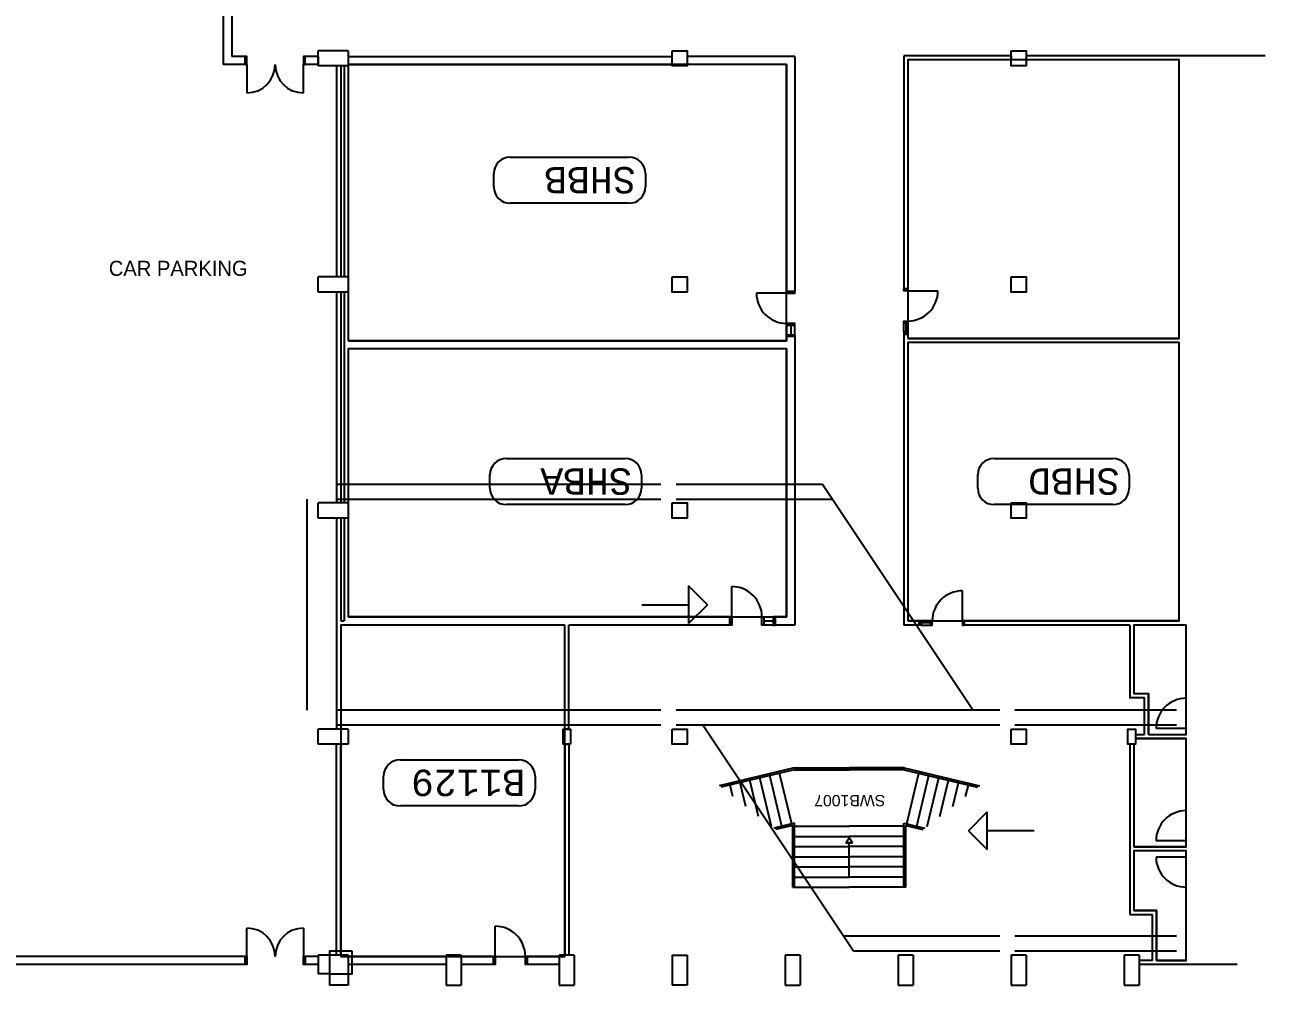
# Model space of a CAD drawing. Header units: millimetres. Extents: x -242071 to 82444, y -53139 to 112036.
# Drawn here: x -24434 to 8499, y 60236 to 85729 of the extents above; entities that cross this region are included whole.
import ezdxf

# ---------------------------------------------------------------- set-up
doc = ezdxf.new("R2010")
doc.units = ezdxf.units.MM
for name, color, linetype in [('Basement 1 - Doors Windows and Openings', 7, 'Continuous'), ('Basement 1 - General', 7, 'Continuous'), ('Basement 1 - Spaces and Zones', 7, 'Continuous'), ('Basement 1 - Stairs', 7, 'Continuous'), ('Basement 1 - Structural Members', 7, 'Continuous'), ('Basement 1 - Walls', 7, 'Continuous'), ('Basement 2 - General', 7, 'Continuous'), ('Basement 2 - Stairs', 7, 'Continuous'), ('Basement 2 - Structural Members', 7, 'Continuous')]:
    doc.layers.add(name, color=color, linetype=linetype)
doc.styles.add('arial', font='arial.ttf')
doc.styles.add('MONOTXT', font='monotxt.shx')
doc.styles.add('Text_Style_3_46e705ff-8652-4b4b-9748-3b46a130a5c2', font='freehand')

msp = doc.modelspace()

# ---------------------------------------------------------------- linework, layer by layer
at = {"layer": 'Basement 1 - Doors Windows and Openings', "color": 1, "linetype": 'Continuous', "lineweight": -3}
for p, q in [((-18537.7, 84671.3, 2700), (-18537.7, 83921.3, 2700)), ((-17037.7, 83921.3, 2700), (-17037.7, 84671.3, 2700)), ((-4209.4, 78603.8, 2700), (-5009.4, 78603.8, 2700)), ((-989.4, 78666.3, 2700), (-189.4, 78666.3, 2700)), ((-4209.4, 77753.8, 2700), (-4209.4, 77453.8, 2700)), ((-4099.4, 77753.8, 2700), (-4099.4, 77503.8, 2700)), ((-3989.4, 77503.8, 2700), (-3989.4, 77753.8, 2700)), ((-1099.4, 77566.3, 2700), (-1099.4, 77816.3, 2700)), ((-1044.4, 77816.3, 2700), (-1044.4, 77566.3, 2700)), ((-989.4, 77816.3, 2700), (-989.4, 77516.3, 2700)), ((-4209.4, 77503.8, 2700), (-3989.4, 77503.8, 2700)), ((-5662.5, 70016.3, 2700), (-5662.5, 70816.3, 2700)), ((460.6, 69906.3, 2700), (460.6, 70706.3, 2700)), ((-4812.5, 70016.3, 2700), (-4512.5, 70016.3, 2700)), ((-4812.5, 69906.3, 2700), (-4562.5, 69906.3, 2700)), ((-4562.5, 70016.3, 2700), (-4562.5, 69796.3, 2700)), ((-389.4, 69906.3, 2700), (-689.4, 69906.3, 2700)), ((-389.4, 69851.3, 2700), (-639.4, 69851.3, 2700)), ((-4562.5, 69796.3, 2700), (-4812.5, 69796.3, 2700)), ((-639.4, 69796.3, 2700), (-389.4, 69796.3, 2700)), ((6400.6, 67051.3, 2700), (5600.6, 67051.3, 2700)), ((6400.6, 64068.8, 2700), (5600.6, 64068.8, 2700)), ((6400.6, 63638.8, 2700), (5600.6, 63638.8, 2700)), ((-18537.7, 61001.3, 2700), (-18537.7, 61751.3, 2700)), ((-17037.7, 61751.3, 2700), (-17037.7, 61001.3, 2700)), ((-11944.4, 61001.3, 2700), (-11944.4, 61801.3, 2700))]:
    msp.add_line(p, q, dxfattribs=at)
at = {"layer": 'Basement 1 - Doors Windows and Openings', "color": 1, "linetype": 'Continuous', "lineweight": -3, "elevation": 2700}
for points in [[(-18537.7, 84671.3), (-18537.7, 84891.3), (-18587.7, 84891.3), (-18587.7, 84671.3), (-18537.7, 84671.3)], [(-16987.7, 84671.3), (-16987.7, 84891.3), (-17037.7, 84891.3), (-17037.7, 84671.3), (-16987.7, 84671.3)], [(-989.4, 78716.3), (-989.4, 78666.3), (-1099.4, 78666.3), (-1099.4, 78716.3), (-989.4, 78716.3)], [(-4209.4, 78653.8), (-4209.4, 78603.8), (-3989.4, 78603.8), (-3989.4, 78653.8), (-4209.4, 78653.8)], [(-4209.4, 77803.8), (-4209.4, 77753.8), (-3989.4, 77753.8), (-3989.4, 77803.8), (-4209.4, 77803.8)], [(-989.4, 77866.3), (-989.4, 77816.3), (-1099.4, 77816.3), (-1099.4, 77866.3), (-989.4, 77866.3)], [(-3989.4, 77503.8), (-3989.4, 77453.8), (-4209.4, 77453.8), (-4209.4, 77503.8)], [(-1099.4, 77566.3), (-1099.4, 77516.3), (-989.4, 77516.3), (-989.4, 77566.3), (-1099.4, 77566.3)], [(-5712.5, 70016.3), (-5662.5, 70016.3), (-5662.5, 69796.3), (-5712.5, 69796.3), (-5712.5, 70016.3)], [(-4862.5, 70016.3), (-4812.5, 70016.3), (-4812.5, 69796.3), (-4862.5, 69796.3), (-4862.5, 70016.3)], [(-4562.5, 69796.3), (-4512.5, 69796.3), (-4512.5, 70016.3), (-4562.5, 70016.3)], [(-639.4, 69796.3), (-689.4, 69796.3), (-689.4, 69906.3), (-639.4, 69906.3), (-639.4, 69796.3)], [(-339.4, 69906.3), (-389.4, 69906.3), (-389.4, 69796.3), (-339.4, 69796.3), (-339.4, 69906.3)], [(510.6, 69906.3), (460.6, 69906.3), (460.6, 69796.3), (510.6, 69796.3), (510.6, 69906.3)], [(-18537.7, 61001.3), (-18537.7, 60781.3), (-18587.7, 60781.3), (-18587.7, 61001.3), (-18537.7, 61001.3)], [(-16987.7, 61001.3), (-16987.7, 60781.3), (-17037.7, 60781.3), (-17037.7, 61001.3), (-16987.7, 61001.3)], [(-11994.4, 61001.3), (-11944.4, 61001.3), (-11944.4, 60781.3), (-11994.4, 60781.3), (-11994.4, 61001.3)], [(-11144.4, 61001.3), (-11094.4, 61001.3), (-11094.4, 60781.3), (-11144.4, 60781.3), (-11144.4, 61001.3)]]:
    msp.add_lwpolyline(points, dxfattribs=at)
at = {"layer": 'Basement 1 - Doors Windows and Openings', "color": 1, "linetype": 'Continuous', "lineweight": -3}
for centre, radius, start, end in [((-18537.7, 84671.3, 2700), 750, 270, 0), ((-17037.7, 84671.3, 2700), 750, 180, 270), ((-4209.4, 78603.8, 2700), 800, 180, 270), ((-989.4, 78666.3, 2700), 800, 270, 0), ((-5662.5, 70016.3, 2700), 800, 0, 90), ((460.6, 69906.3, 2700), 800, 90, 180), ((6400.6, 67051.3, 2700), 800, 90, 180), ((6400.6, 64068.8, 2700), 800, 90, 180), ((6400.6, 63638.8, 2700), 800, 180, 270), ((-18537.7, 61001.3, 2700), 750, 0, 90), ((-17037.7, 61001.3, 2700), 750, 90, 180), ((-11944.4, 61001.3, 2700), 800, 0, 90)]:
    msp.add_arc(centre, radius, start, end, dxfattribs=at)
at = {"layer": 'Basement 1 - General', "color": 8, "linetype": 'Continuous'}
for p, q in [((-11544.5, 82215.8, 2700), (-8394.5, 82215.8, 2700)), ((-11982, 81428.3, 2700), (-11982, 81778.3, 2700)), ((-7957, 81778.3, 2700), (-7957, 81428.3, 2700)), ((-8394.5, 80990.8, 2700), (-11544.5, 80990.8, 2700)), ((-11647.8, 74217.1, 2700), (-8497.8, 74217.1, 2700)), ((1303, 74217.1, 2700), (4453, 74217.1, 2700)), ((-12085.3, 73429.6, 2700), (-12085.3, 73779.6, 2700)), ((-8060.3, 73779.6, 2700), (-8060.3, 73429.6, 2700)), ((865.5, 73429.6, 2700), (865.5, 73779.6, 2700)), ((4890.5, 73779.6, 2700), (4890.5, 73429.6, 2700)), ((-8497.8, 72992.1, 2700), (-11647.8, 72992.1, 2700)), ((4453, 72992.1, 2700), (1303, 72992.1, 2700)), ((-14472.2, 66218.4, 2700), (-11322.2, 66218.4, 2700)), ((-14909.7, 65430.9, 2700), (-14909.7, 65780.9, 2700)), ((-10884.7, 65780.9, 2700), (-10884.7, 65430.9, 2700)), ((-11322.2, 64993.4, 2700), (-14472.2, 64993.4, 2700))]:
    msp.add_line(p, q, dxfattribs=at)
for centre, start, end in [((-11544.5, 81778.3, 2700), 90, 180), ((-8394.5, 81778.3, 2700), 360, 90), ((-11544.5, 81428.3, 2700), 180, 270), ((-8394.5, 81428.3, 2700), 270, 0), ((-11647.8, 73779.6, 2700), 90, 180), ((-8497.8, 73779.6, 2700), 360, 90), ((1303, 73779.6, 2700), 90, 180), ((4453, 73779.6, 2700), 360, 90), ((-11647.8, 73429.6, 2700), 180, 270), ((-8497.8, 73429.6, 2700), 270, 0), ((1303, 73429.6, 2700), 180, 270), ((4453, 73429.6, 2700), 270, 0), ((-14472.2, 65780.9, 2700), 90, 180), ((-11322.2, 65780.9, 2700), 360, 90), ((-14472.2, 65430.9, 2700), 180, 270), ((-11322.2, 65430.9, 2700), 270, 0)]:
    msp.add_arc(centre, 437.5, start, end, dxfattribs=at)
at = {"layer": 'Basement 1 - Spaces and Zones', "color": 10, "linetype": 'Continuous', "elevation": 2700}
for points in [[(-15844.4, 77343.8), (-4209.4, 77343.8), (-4209.4, 84671.3), (-15844.4, 84671.3), (-15844.4, 77343.8)], [(-989.4, 77406.3), (6210.6, 77406.3), (6210.6, 84796.3), (-989.4, 84796.3), (-989.4, 77406.3)], [(-15844.4, 70016.3), (-4209.4, 70016.3), (-4209.4, 77123.8), (-15844.4, 77123.8), (-15844.4, 70016.3)], [(-989.4, 69906.3), (6210.6, 69906.3), (6210.6, 77296.3), (-989.4, 77296.3), (-989.4, 69906.3)], [(-10099.4, 69796.3), (-16044.4, 69796.3), (-16044.4, 61001.3), (-10099.4, 61001.3), (-10099.4, 69796.3)], [(5400.6, 66891.3), (6400.6, 66891.3), (6400.6, 69796.3), (5010.6, 69796.3), (5010.6, 67981), (5400.6, 67981), (5400.6, 66891.3)], [(5010.6, 63908.8), (6400.6, 63908.8), (6400.6, 66781.3), (5055.6, 66781.3), (5055.6, 66636.3), (5010.6, 66636.3), (5010.6, 63908.8)], [(5615.3, 60891.3), (6400.6, 60891.3), (6400.6, 63798.8), (5010.6, 63798.8), (5010.6, 62218.7), (5615.3, 62218.7), (5615.3, 60891.3)]]:
    msp.add_lwpolyline(points, close=True, dxfattribs=at)
at = {"layer": 'Basement 1 - Stairs', "color": 7, "linetype": 'Continuous'}
for p, q in [((-4004.4, 66006.3, 2700), (-5999.3, 65529.2, 2700)), ((-4004.4, 65956.3, 2700), (-5950.1, 65491, 2700)), ((-4004.4, 66006.3, 2700), (-2544.4, 66006.3, 2700)), ((-4004.4, 65956.3, 2700), (-2544.4, 65956.3, 2700)), ((-1084.4, 66006.3, 2700), (-2544.4, 66006.3, 2700)), ((-1084.4, 65956.3, 2700), (-2544.4, 65956.3, 2700)), ((-1084.4, 66006.3, 2700), (910.6, 65529.2, 2700)), ((-1084.4, 65956.3, 2700), (861.3, 65491, 2700)), ((-5634.4, 65246.1, 2700), (-5706.9, 65549.2, 2700)), ((-5293.6, 64981.6, 2700), (-5444.3, 65612, 2700)), ((-4952.7, 64717.1, 2700), (-5181.7, 65674.8, 2700)), ((-4611.9, 64452.6, 2700), (-4919.1, 65737.6, 2700)), ((-4334.8, 64454.9, 2700), (-4656.5, 65800.3, 2700)), ((-4072.2, 64517.7, 2700), (-4393.9, 65863.1, 2700)), ((-1016.6, 64517.7, 2700), (-694.8, 65863.1, 2700)), ((-754, 64454.9, 2700), (-432.2, 65800.3, 2700)), ((-476.9, 64452.6, 2700), (-169.6, 65737.6, 2700)), ((-136, 64717.1, 2700), (92.9, 65674.8, 2700)), ((204.8, 64981.6, 2700), (355.5, 65612, 2700)), ((545.7, 65246.1, 2700), (618.1, 65549.2, 2700)), ((-3994.4, 64536.3, 2700), (-4548.8, 64403.7, 2700)), ((-4044.4, 64474.3, 2700), (-4499.5, 64365.5, 2700)), ((-4044.4, 62836.3, 2700), (-4044.4, 64474.3, 2700)), ((-3994.4, 62836.3, 2700), (-3994.4, 64536.3, 2700)), ((-3994.4, 64456.3, 2700), (-2544.4, 64456.3, 2700)), ((-1094.4, 64456.3, 2700), (-2544.4, 64456.3, 2700)), ((-1094.4, 62836.3, 2700), (-1094.4, 64536.3, 2700)), ((-1094.4, 64536.3, 2700), (-540, 64403.7, 2700)), ((-1044.4, 62836.3, 2700), (-1044.4, 64474.3, 2700)), ((-1044.4, 64474.3, 2700), (-589.2, 64365.5, 2700)), ((-3994.4, 64186.3, 2700), (-2544.4, 64186.3, 2700)), ((-3994.4, 63916.3, 2700), (-2544.4, 63916.3, 2700)), ((-2634.1, 64011.2, 2700), (-2544.4, 64148.7, 2700)), ((-2454.7, 64011.2, 2700), (-2634.1, 64011.2, 2700)), ((-2634.1, 64011.2, 2700), (-2454.7, 64011.2, 2700)), ((-1094.4, 64186.3, 2700), (-2544.4, 64186.3, 2700)), ((-2454.7, 64011.2, 2700), (-2544.4, 64148.7, 2700)), ((-2544.4, 63106.3, 2700), (-2544.4, 64011.2, 2700)), ((-1094.4, 63916.3, 2700), (-2544.4, 63916.3, 2700)), ((-3994.4, 63646.3, 2700), (-2544.4, 63646.3, 2700)), ((-1094.4, 63646.3, 2700), (-2544.4, 63646.3, 2700)), ((-3994.4, 63376.3, 2700), (-2544.4, 63376.3, 2700)), ((-1094.4, 63376.3, 2700), (-2544.4, 63376.3, 2700)), ((-3994.4, 63106.3, 2700), (-2544.4, 63106.3, 2700)), ((-1094.4, 63106.3, 2700), (-2544.4, 63106.3, 2700)), ((-4044.4, 62836.3, 2700), (-2544.4, 62836.3, 2700)), ((-1044.4, 62836.3, 2700), (-2544.4, 62836.3, 2700))]:
    msp.add_line(p, q, dxfattribs=at)
at = {"layer": 'Basement 1 - Structural Members', "color": 4, "linetype": 'Continuous'}
for p, q in [((-15844.4, 85036.3, 2700), (-16644.4, 85036.3, 2700)), ((-16644.4, 84636.3, 2700), (-16644.4, 85036.3, 2700)), ((-15844.4, 85036.3, 2700), (-15844.4, 84636.3, 2700)), ((-15844.4, 84636.3, 2700), (-16644.4, 84636.3, 2700)), ((-15844.4, 79036.3, 2700), (-16644.4, 79036.3, 2700)), ((-16644.4, 78636.3, 2700), (-16644.4, 79036.3, 2700)), ((-15844.4, 79036.3, 2700), (-15844.4, 78636.3, 2700)), ((-15844.4, 78636.3, 2700), (-16644.4, 78636.3, 2700)), ((-15844.4, 73036.3, 2700), (-16644.4, 73036.3, 2700)), ((-16644.4, 72636.3, 2700), (-16644.4, 73036.3, 2700)), ((-15844.4, 73036.3, 2700), (-15844.4, 72636.3, 2700)), ((-15844.4, 72636.3, 2700), (-16644.4, 72636.3, 2700)), ((-15844.4, 67036.3, 2700), (-16644.4, 67036.3, 2700)), ((-16644.4, 66636.3, 2700), (-16644.4, 67036.3, 2700)), ((-15844.4, 67036.3, 2700), (-15844.4, 66636.3, 2700)), ((-15844.4, 66636.3, 2700), (-16644.4, 66636.3, 2700)), ((-15844.4, 61036.3, 2700), (-16644.4, 61036.3, 2700)), ((-16644.4, 61036.3, 2700), (-16644.4, 60536.3, 2700)), ((-15844.4, 61036.3, 2700), (-15844.4, 60236.3, 2700)), ((-12844.4, 61036.3, 2700), (-13244.4, 61036.3, 2700)), ((-13244.4, 61036.3, 2700), (-13244.4, 60236.3, 2700)), ((-12844.4, 61036.3, 2700), (-12844.4, 60236.3, 2700)), ((-9844.4, 61036.3, 2700), (-10244.4, 61036.3, 2700)), ((-10244.4, 61036.3, 2700), (-10244.4, 60236.3, 2700)), ((-9844.4, 61036.3, 2700), (-9844.4, 60236.3, 2700)), ((-7244.4, 61036.3, 2700), (-7244.4, 60236.3, 2700)), ((-7244.4, 61036.3, 2700), (-6844.4, 61036.3, 2700)), ((-6844.4, 61036.3, 2700), (-6844.4, 60236.3, 2700)), ((-4244.4, 61036.3, 2700), (-4244.4, 60236.3, 2700)), ((-3844.4, 61036.3, 2700), (-4244.4, 61036.3, 2700)), ((-3844.4, 61036.3, 2700), (-3844.4, 60236.3, 2700)), ((-844.4, 61036.3, 2700), (-1244.4, 61036.3, 2700)), ((-1244.4, 61036.3, 2700), (-1244.4, 60236.3, 2700)), ((-844.4, 61036.3, 2700), (-844.4, 60236.3, 2700)), ((1755.6, 61036.3, 2700), (1755.6, 60236.3, 2700)), ((2155.6, 61036.3, 2700), (1755.6, 61036.3, 2700)), ((2155.6, 61036.3, 2700), (2155.6, 60236.3, 2700)), ((5155.6, 61036.3, 2700), (4755.6, 61036.3, 2700)), ((4755.6, 61036.3, 2700), (4755.6, 60236.3, 2700)), ((5155.6, 61036.3, 2700), (5155.6, 60236.3, 2700)), ((-16344.4, 60536.3, 2700), (-16644.4, 60536.3, 2700)), ((-16344.4, 60536.3, 2700), (-16344.4, 60236.3, 2700)), ((-15844.4, 60236.3, 2700), (-16344.4, 60236.3, 2700)), ((-13244.4, 60236.3, 2700), (-12844.4, 60236.3, 2700)), ((-10244.4, 60236.3, 2700), (-9844.4, 60236.3, 2700)), ((-6844.4, 60236.3, 2700), (-7244.4, 60236.3, 2700)), ((-4244.4, 60236.3, 2700), (-3844.4, 60236.3, 2700)), ((-1244.4, 60236.3, 2700), (-844.4, 60236.3, 2700)), ((1755.6, 60236.3, 2700), (2155.6, 60236.3, 2700)), ((4755.6, 60236.3, 2700), (5155.6, 60236.3, 2700))]:
    msp.add_line(p, q, dxfattribs=at)
at = {"layer": 'Basement 1 - Structural Members', "color": 4, "linetype": 'Continuous', "elevation": 2700}
for points in [[(-7244.4, 85036.3), (-6844.4, 85036.3), (-6844.4, 84636.3), (-7244.4, 84636.3), (-7244.4, 85036.3)], [(1755.6, 85036.3), (2155.6, 85036.3), (2155.6, 84636.3), (1755.6, 84636.3), (1755.6, 85036.3)], [(-7244.4, 79036.3), (-6844.4, 79036.3), (-6844.4, 78636.3), (-7244.4, 78636.3), (-7244.4, 79036.3)], [(1755.6, 79036.3), (2155.6, 79036.3), (2155.6, 78636.3), (1755.6, 78636.3), (1755.6, 79036.3)], [(-9944.4, 66636.3), (-10144.4, 66636.3), (-10144.4, 67036.3), (-9944.4, 67036.3), (-9944.4, 66636.3)], [(5055.6, 66636.3), (4855.6, 66636.3), (4855.6, 67036.3), (5055.6, 67036.3), (5055.6, 66636.3)]]:
    msp.add_lwpolyline(points, dxfattribs=at)
at = {"layer": 'Basement 1 - Walls', "color": 3, "linetype": 'Continuous'}
for p, q in [((-19164.4, 87636.3), (-19164.4, 84671.3)), ((-18934.4, 87636.3), (-18934.4, 84891.3)), ((-18587.7, 84671.3), (-19164.4, 84671.3)), ((-18587.7, 84891.3), (-18934.4, 84891.3)), ((-18587.7, 84671.3), (-18587.7, 84891.3)), ((-16644.4, 84891.3), (-16987.7, 84891.3)), ((-16987.7, 84671.3), (-16987.7, 84891.3)), ((-16644.4, 84671.3), (-16987.7, 84671.3)), ((-16644.4, 84891.3), (-16644.4, 84671.3)), ((-15844.4, 84891.3), (-7244.4, 84891.3)), ((-15844.4, 84891.3), (-15844.4, 84671.3)), ((-15844.4, 84671.3), (-7244.4, 84671.3)), ((-3989.4, 84891.3), (-6844.4, 84891.3)), ((-4209.4, 84671.3), (-6844.4, 84671.3)), ((-4209.4, 84671.3), (-4209.4, 78653.8)), ((-3989.4, 84891.3), (-3989.4, 78653.8)), ((1755.6, 84906.3), (-1099.4, 84906.3)), ((-1099.4, 84906.3), (-1099.4, 78716.3)), ((1755.6, 84796.3), (-989.4, 84796.3)), ((-989.4, 84796.3), (-989.4, 78716.3)), ((1755.6, 84906.3), (1755.6, 84796.3)), ((6143.3, 84906.3), (2155.6, 84906.3)), ((2155.6, 84906.3), (2155.6, 84796.3)), ((6143.3, 84796.3), (2155.6, 84796.3)), ((8498.9, 84906.3), (6143.3, 84906.3)), ((6210.6, 84796.3), (6143.3, 84796.3)), ((-16154.4, 84636.3), (-16154.4, 79036.3)), ((-16044.4, 84636.3), (-16154.4, 84636.3)), ((-16044.4, 84636.3), (-16044.4, 79036.3)), ((-15954.4, 84636.3), (-15954.4, 79036.3)), ((-15844.4, 84636.3), (-15954.4, 84636.3)), ((-15844.4, 84636.3), (-15844.4, 79036.3)), ((-16044.4, 79036.3), (-16154.4, 79036.3)), ((-15844.4, 79036.3), (-15954.4, 79036.3)), ((-989.4, 78716.3), (-1099.4, 78716.3)), ((-16154.4, 78636.3), (-16154.4, 73036.3)), ((-16044.4, 78636.3), (-16154.4, 78636.3)), ((-16044.4, 78636.3), (-16044.4, 73036.3)), ((-15954.4, 78636.3), (-15954.4, 73036.3)), ((-15844.4, 78636.3), (-15954.4, 78636.3)), ((-15844.4, 78636.3), (-15844.4, 77343.8)), ((-3989.4, 78653.8), (-4209.4, 78653.8)), ((-3989.4, 77453.8), (-4209.4, 77453.8)), ((-4209.4, 77453.8), (-4209.4, 77343.8)), ((-3989.4, 77453.8), (-3989.4, 69796.3)), ((-1099.4, 77516.3), (-1099.4, 69796.3)), ((-989.4, 77516.3), (-1099.4, 77516.3)), ((-989.4, 77516.3), (-989.4, 77406.3)), ((6143.3, 77406.3), (-989.4, 77406.3)), ((6210.6, 77406.3), (6143.3, 77406.3)), ((-4209.4, 77343.8), (-15844.4, 77343.8)), ((-15844.4, 77123.8), (-15844.4, 73036.3)), ((-4209.4, 77123.8), (-15844.4, 77123.8)), ((-4209.4, 77123.8), (-4209.4, 70016.3)), ((-989.4, 77296.3), (-989.4, 69906.3)), ((6143.3, 77296.3), (-989.4, 77296.3)), ((6210.6, 77296.3), (6143.3, 77296.3)), ((-16044.4, 73036.3), (-16154.4, 73036.3)), ((-15844.4, 73036.3), (-15954.4, 73036.3)), ((-16154.4, 72636.3), (-16154.4, 67036.3)), ((-16044.4, 72636.3), (-16154.4, 72636.3)), ((-16044.4, 72636.3), (-16044.4, 69909.4)), ((-15954.4, 72636.3), (-15954.4, 69909.4)), ((-15844.4, 72636.3), (-15954.4, 72636.3)), ((-15844.4, 72636.3), (-15844.4, 70016.3)), ((-16044.4, 69909.4), (-15954.4, 69909.4)), ((-5712.5, 70016.3), (-15844.4, 70016.3)), ((-5712.5, 70016.3), (-5712.5, 69796.3)), ((-4209.4, 70016.3), (-4512.5, 70016.3)), ((-4512.5, 70016.3), (-4512.5, 69796.3)), ((-689.4, 69906.3), (-989.4, 69906.3)), ((-689.4, 69906.3), (-689.4, 69796.3)), ((6143.3, 69906.3), (510.6, 69906.3)), ((510.6, 69906.3), (510.6, 69796.3)), ((6210.6, 69906.3), (6143.3, 69906.3)), ((-10099.4, 69796.3), (-16044.4, 69796.3)), ((-16044.4, 69796.3), (-16044.4, 67036.3)), ((-10099.4, 67036.3), (-10099.4, 69796.3)), ((-9989.4, 67036.3), (-9989.4, 69796.3)), ((-5712.5, 69796.3), (-9989.4, 69796.3)), ((-3989.4, 69796.3), (-4512.5, 69796.3)), ((-689.4, 69796.3), (-1099.4, 69796.3)), ((4900.6, 69796.3), (510.6, 69796.3)), ((4900.6, 69796.3), (4900.6, 67871)), ((5010.6, 69798.8), (5010.6, 67981)), ((6143.3, 69796.3), (5010.6, 69796.3)), ((6400.6, 69796.3), (6143.3, 69796.3)), ((4890.7, 67871), (5290.6, 67871)), ((5010.6, 67981), (5400.6, 67981)), ((5290.6, 66891.3), (5290.6, 67871)), ((5400.6, 66891.3), (5400.6, 67981)), ((-16044.4, 67036.3), (-16154.4, 67036.3)), ((-9989.4, 67036.3), (-10099.4, 67036.3)), ((5055.6, 66891.3), (5290.6, 66891.3)), ((5055.6, 66891.3), (5055.6, 66781.3)), ((5400.6, 66891.3), (6143.3, 66891.3)), ((6143.3, 66891.3), (6400.6, 66891.3)), ((-16154.4, 61036.3), (-16154.4, 66636.3)), ((-16044.4, 66636.3), (-16154.4, 66636.3)), ((-16044.4, 61036.3), (-16044.4, 66636.3)), ((-10099.4, 66636.3), (-10099.4, 61036.3)), ((-10099.4, 66636.3), (-9989.4, 66636.3)), ((-9989.4, 66636.3), (-9989.4, 61036.3)), ((4900.6, 66636.3), (4900.6, 62108.7)), ((5010.6, 66636.3), (4900.6, 66636.3)), ((5010.6, 66636.3), (5010.6, 63908.8)), ((5055.6, 66781.3), (6143.3, 66781.3)), ((6143.3, 66781.3), (6400.6, 66781.3)), ((6143.3, 63908.8), (5010.6, 63908.8)), ((6400.6, 63908.8), (6143.3, 63908.8)), ((5010.6, 63798.8), (5010.6, 62218.7)), ((6143.3, 63798.8), (5010.6, 63798.8)), ((6400.6, 63798.8), (6143.3, 63798.8)), ((4900.6, 62108.7), (5505.3, 62108.7)), ((5615.3, 62218.7), (5010.6, 62218.7)), ((5505.3, 60891.3), (5505.3, 62108.7)), ((5615.3, 60891.3), (5615.3, 62218.7)), ((-18587.7, 61001.3), (-25944.4, 61001.3)), ((-18587.7, 61001.3), (-18587.7, 60781.3)), ((-16644.4, 61001.3), (-16987.7, 61001.3)), ((-16987.7, 61001.3), (-16987.7, 60781.3)), ((-16644.4, 61001.3), (-16644.4, 60781.3)), ((-16044.4, 61036.3), (-16154.4, 61036.3)), ((-13244.4, 61001.3), (-15844.4, 61001.3)), ((-15844.4, 61001.3), (-15844.4, 60781.3)), ((-13244.4, 61001.3), (-13244.4, 60781.3)), ((-11994.4, 61001.3), (-12844.4, 61001.3)), ((-12844.4, 61001.3), (-12844.4, 60781.3)), ((-11994.4, 61001.3), (-11994.4, 60781.3)), ((-10244.4, 61001.3), (-11094.4, 61001.3)), ((-11094.4, 61001.3), (-11094.4, 60781.3)), ((-10244.4, 61001.3), (-10244.4, 60781.3)), ((-9989.4, 61036.3), (-10099.4, 61036.3)), ((-18587.7, 60781.3), (-25944.4, 60781.3)), ((-16644.4, 60781.3), (-16987.7, 60781.3)), ((-13244.4, 60781.3), (-15844.4, 60781.3)), ((-11994.4, 60781.3), (-12844.4, 60781.3)), ((-10244.4, 60781.3), (-11094.4, 60781.3)), ((5505.3, 60891.3), (5155.6, 60891.3)), ((5155.6, 60891.3), (5155.6, 60781.3)), ((6143.3, 60781.3), (5155.6, 60781.3)), ((6143.3, 60891.3), (5615.3, 60891.3)), ((6400.6, 60891.3), (6143.3, 60891.3)), ((7755.6, 60781.3), (6143.3, 60781.3))]:
    msp.add_line(p, q, dxfattribs=at)
at = {"layer": 'Basement 2 - Stairs', "color": 1, "linetype": 'Continuous'}
for p, q in [((-16144.4, 73536.3), (-7544.4, 73536.3)), ((-7144.4, 73536.3), (-3254.2, 73536.3)), ((-3254.2, 73536.3), (742.7, 67536.3)), ((-16944.4, 73136.3), (-16944.4, 67536.3)), ((-16144.4, 73136.3), (-7544.4, 73136.3)), ((-7144.4, 73136.3), (-2987.7, 73136.3)), ((-6809.4, 70836.3), (-6809.4, 69836.3)), ((-6309.4, 70336.3), (-6809.4, 70836.3)), ((-8049.8, 70336.3), (-6809.4, 70336.3)), ((-6309.4, 70336.3), (-6809.4, 69836.3)), ((-7544.4, 67536.3), (-16144.4, 67536.3)), ((1455.6, 67536.3), (-7144.4, 67536.3)), ((6143.3, 67536.3), (1855.6, 67536.3)), ((-7544.4, 67136.3), (-16144.4, 67136.3)), ((1455.6, 67136.3), (-7144.4, 67136.3)), ((-2434.6, 61136.3), (-6431.5, 67136.3)), ((6143.3, 67136.3), (1855.6, 67136.3)), ((620.7, 64336.3), (1120.7, 64836.3)), ((1120.7, 63836.3), (1120.7, 64836.3)), ((620.7, 64336.3), (1120.7, 63836.3)), ((2361, 64336.3), (1120.7, 64336.3)), ((1455.6, 61536.3), (-2701.1, 61536.3)), ((6143.3, 61536.3), (1855.6, 61536.3)), ((1455.6, 61136.3), (-2434.6, 61136.3)), ((6143.3, 61136.3), (1855.6, 61136.3))]:
    msp.add_line(p, q, dxfattribs=at)
at = {"layer": 'Basement 2 - Structural Members', "color": 4, "linetype": 'Continuous'}
for p, q in [((-16644.4, 84636.3), (-16644.4, 85036.3)), ((-15844.4, 85036.3), (-16644.4, 85036.3)), ((-15844.4, 85036.3), (-15844.4, 84636.3)), ((-15844.4, 84636.3), (-16644.4, 84636.3)), ((-16644.4, 78636.3), (-16644.4, 79036.3)), ((-15844.4, 79036.3), (-16644.4, 79036.3)), ((-15844.4, 79036.3), (-15844.4, 78636.3)), ((-15844.4, 78636.3), (-16644.4, 78636.3)), ((-15844.4, 73036.3), (-16644.4, 73036.3)), ((-16644.4, 72636.3), (-16644.4, 73036.3)), ((-15844.4, 73036.3), (-15844.4, 72636.3)), ((-15844.4, 72636.3), (-16644.4, 72636.3)), ((-16644.4, 66636.3), (-16644.4, 67036.3)), ((-15844.4, 67036.3), (-16644.4, 67036.3)), ((-15844.4, 67036.3), (-15844.4, 66636.3)), ((-15844.4, 66636.3), (-16644.4, 66636.3)), ((-7244.4, 61036.3), (-7244.4, 60236.3)), ((-7244.4, 61036.3), (-6844.4, 61036.3)), ((-6844.4, 61036.3), (-6844.4, 60236.3)), ((1755.6, 61036.3), (1755.6, 60236.3)), ((2155.6, 61036.3), (1755.6, 61036.3)), ((2155.6, 61036.3), (2155.6, 60236.3)), ((-6844.4, 60236.3), (-7244.4, 60236.3)), ((1755.6, 60236.3), (2155.6, 60236.3))]:
    msp.add_line(p, q, dxfattribs=at)
for points in [[(-7244.4, 85036.3), (-6844.4, 85036.3), (-6844.4, 84636.3), (-7244.4, 84636.3), (-7244.4, 85036.3)], [(1755.6, 85036.3), (2155.6, 85036.3), (2155.6, 84636.3), (1755.6, 84636.3), (1755.6, 85036.3)], [(-7244.4, 79036.3), (-6844.4, 79036.3), (-6844.4, 78636.3), (-7244.4, 78636.3), (-7244.4, 79036.3)], [(1755.6, 79036.3), (2155.6, 79036.3), (2155.6, 78636.3), (1755.6, 78636.3), (1755.6, 79036.3)], [(-7244.4, 73036.3), (-6844.4, 73036.3), (-6844.4, 72636.3), (-7244.4, 72636.3), (-7244.4, 73036.3)], [(1755.6, 73036.3), (2155.6, 73036.3), (2155.6, 72636.3), (1755.6, 72636.3), (1755.6, 73036.3)], [(-9944.4, 66636.3), (-10144.4, 66636.3), (-10144.4, 67036.3), (-9944.4, 67036.3), (-9944.4, 66636.3)], [(-7244.4, 67036.3), (-6844.4, 67036.3), (-6844.4, 66636.3), (-7244.4, 66636.3), (-7244.4, 67036.3)], [(1755.6, 67036.3), (2155.6, 67036.3), (2155.6, 66636.3), (1755.6, 66636.3), (1755.6, 67036.3)], [(5055.6, 66636.3), (4855.6, 66636.3), (4855.6, 67036.3), (5055.6, 67036.3), (5055.6, 66636.3)], [(-15744.4, 61136.3), (-16344.4, 61136.3), (-16344.4, 60536.3), (-15744.4, 60536.3), (-15744.4, 61136.3)]]:
    msp.add_lwpolyline(points, dxfattribs=at)

# ---------------------------------------------------------------- texts
at = {"layer": 'Basement 1 - General', "color": 8, "linetype": 'Continuous', "style": 'MONOTXT'}
for s, p in [('SHBB', (-8219.5, 81953.3, 2700)), ('SHBA', (-8322.8, 73954.6, 2700)), ('SHBD', (4628, 73954.6, 2700)), ('B1129', (-11147.2, 65955.9, 2700))]:
    msp.add_text(s, height=700, rotation=180, dxfattribs=at).set_placement(p)
at = {"layer": 'Basement 1 - General', "color": 3, "linetype": 'Continuous', "style": 'arial'}
msp.add_text('SWB1007', height=300, rotation=180, dxfattribs=at).set_placement((-1588.3, 65284.7, 2700))
at = {"layer": 'Basement 2 - General', "color": 2, "linetype": 'Continuous', "lineweight": -3, "insert": (-20360.9, 79464.9), "char_height": 400, "attachment_point": 2, "style": 'Text_Style_3_46e705ff-8652-4b4b-9748-3b46a130a5c2'}
msp.add_mtext('CAR PARKING', dxfattribs=at)

doc.saveas('drawing.dxf')
